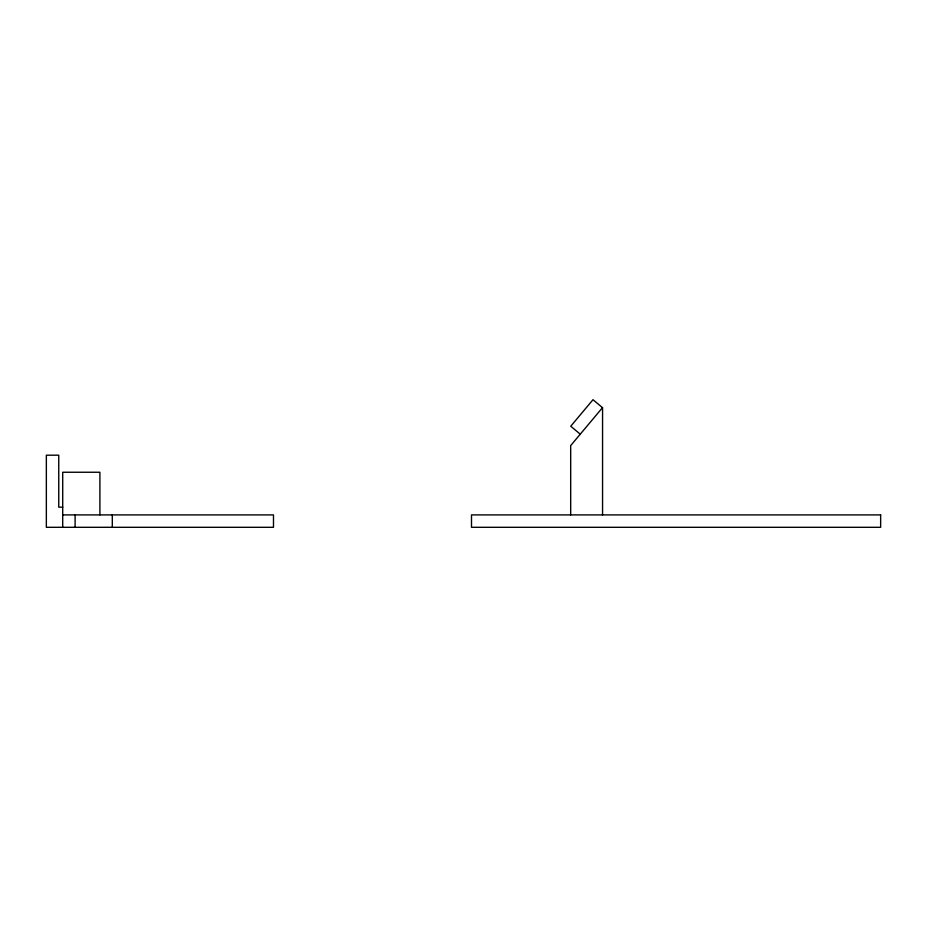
<?xml version="1.0" encoding="UTF-8"?>
<svg xmlns="http://www.w3.org/2000/svg" width="927" height="927" viewBox="0 0 927 927"><rect width="100%" height="100%" fill="white"/><g stroke="black" fill="none" stroke-linecap="round" stroke-linejoin="round"><path stroke-width="1.39" d="M62.712 507.173L58.749 507.173L58.749 455.192L46.35 455.192L46.35 527.301L273.488 527.301L273.488 514.902L62.712 514.902M602.504 407.671L593.002 399.699L570.754 426.223L580.244 434.184M602.562 514.902L602.562 407.59L570.684 445.586L570.684 514.902M112.306 514.902L112.306 527.301M99.907 514.902L99.907 472.249L62.712 472.249L62.712 527.301M75.11 514.902L75.11 527.301M880.65 514.902L471.495 514.902L471.495 527.301L880.65 527.301L880.65 514.902"/></g></svg>
